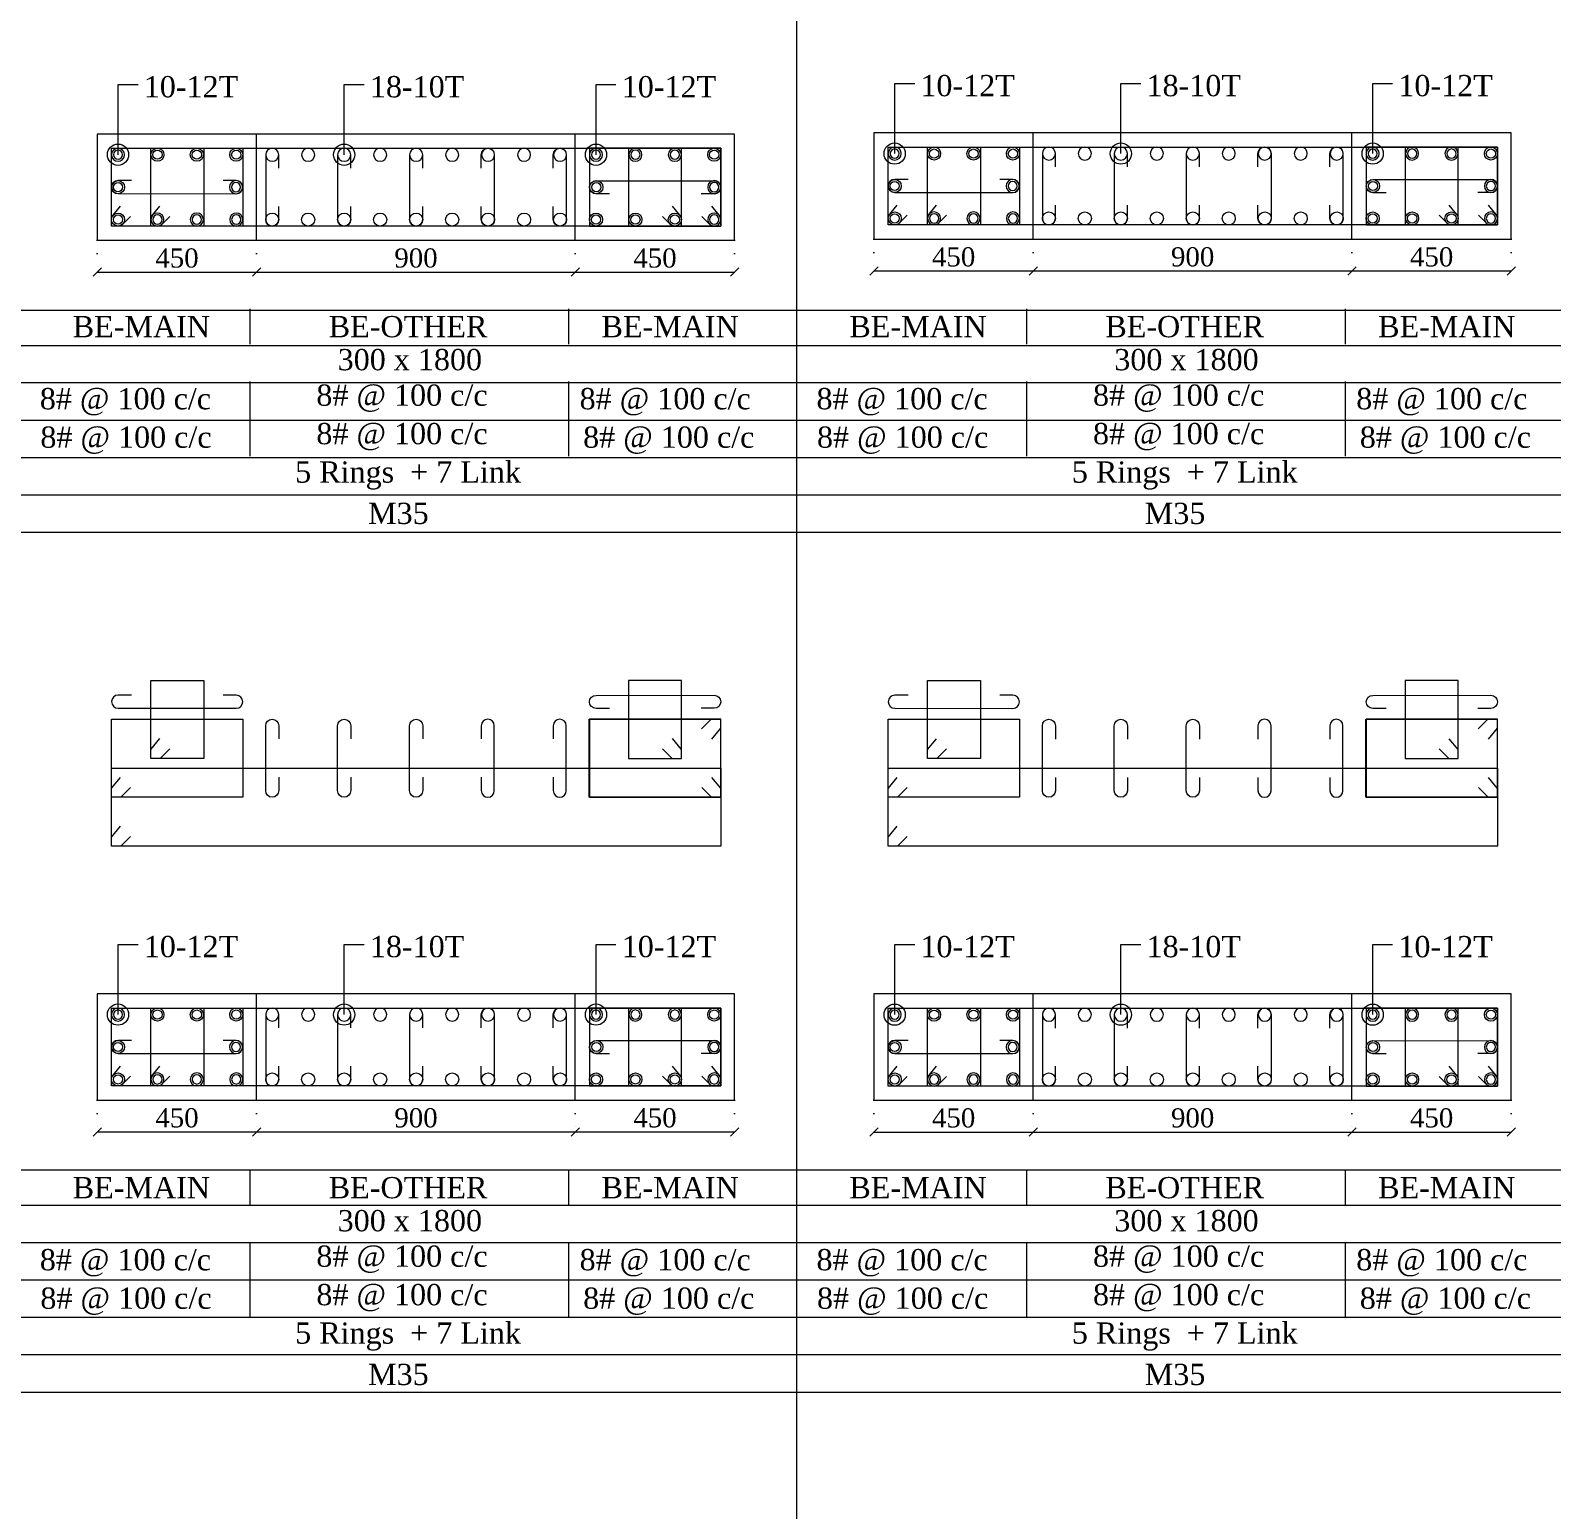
# Model space of a CAD drawing. Header units: millimetres. Extents: x 303 to 27724, y 300 to 68956.
# Drawn here: x 14593 to 18889, y 56484 to 60661 of the extents above; entities that cross this region are included whole.
import ezdxf

# ---------------------------------------------------------------- set-up
doc = ezdxf.new("R2010")
doc.units = ezdxf.units.MM
doc.linetypes.add('( Hidden )', pattern=[0.375, 0.25, -0.125])
doc.linetypes.add('DOT2', pattern=[0.125, 0, -0.125])
doc.layers.get('Defpoints').update_dxf_attribs({"lineweight": 0})
for name, color, linetype, lineweight in [('S-COL. STEEL DIA', 1, 'Continuous', 9), ('S-DIM FOOTING', 7, 'Continuous', 0), ('S-SECTION', 5, 'Continuous', 0), ('S-SECTION MARK', 7, 'Continuous', 0), ('S-SHEET', 7, 'Continuous', 0), ('S-STEEL', 1, 'Continuous', 9), ('S-STEEL-1', 1, 'Continuous', 0), ('S-STEEL-1 C.S.', 106, 'Continuous', 0), ('S-TEXT', 7, 'Continuous', 0)]:
    doc.layers.add(name, color=color, linetype=linetype, lineweight=lineweight)
doc.styles.add('AR', font='ARIALUNI.TTF', dxfattribs={"width": 0.8})
doc.styles.add('S-ROMANS', font='times.ttf')
doc.styles.add('TEXT', font='times.ttf')
doc.dimstyles.new('100', dxfattribs={"dimtxt": 180, "dimasz": 80, "dimexe": 0.18, "dimexo": 0.0625, "dimgap": 1, "dimtad": 1, "dimdec": 0, "dimzin": 0, "dimdsep": 46, "dimtxsty": 'AR', "dimblk": 'DOT', "dimcen": 0.09, "dimse1": 1, "dimse2": 1, "dimclrd": 50, "dimclrt": 256, "dimadec": 0, "dimazin": 0, "dimtfac": 1, "dimtdec": 0, "dimtix": 1, "dimtofl": 0, "dimtmove": 2, "dimatfit": 0, "dimfxl": 1, "dimtolj": 1, "dimtzin": 0, "dimlwd": -1, "dimarcsym": 0})
doc.dimstyles.new('SETU', dxfattribs={"dimtxt": 230, "dimasz": 0.2, "dimexe": 0.1, "dimexo": 0.1, "dimgap": 0.05, "dimtad": 1, "dimdec": 0, "dimzin": 0, "dimdsep": 46, "dimtxsty": 'TEXT', "dimblk": 'OBLIQUE', "dimcen": 0.09, "dimdle": 0.1, "dimclrd": 4, "dimclre": 256, "dimclrt": 256, "dimadec": 1, "dimazin": 0, "dimtfac": 1, "dimtdec": 0, "dimtix": 1, "dimtofl": 0, "dimtmove": 2, "dimatfit": 0, "dimfxl": 1, "dimtolj": 1, "dimtzin": 0, "dimlwd": -1, "dimlwe": -1, "dimarcsym": 1})

# ---------------------------------------------------------------- blocks, each defined once
blk = doc.blocks.new('*U6')
at = {"layer": 'S-COL. STEEL DIA', "lineweight": 5}
for radius in [18.5, 13, 13]:
    blk.add_circle((0, 0), radius, dxfattribs=at)
blk = doc.blocks.new('_Oblique')
at = {"color": 0, "linetype": 'ByBlock', "lineweight": -2}
blk.add_line((-0.5, -0.5), (0.5, 0.5), dxfattribs=at)
blk = doc.blocks.new('*D2157')
at = {"layer": 'Defpoints', "color": 0}
for p in [(14781.6, 57640.1), (15231.6, 57640.1), (15231.6, 57550.2)]:
    blk.add_point(p, dxfattribs=at)
at = {"layer": 'S-DIM FOOTING', "linetype": 'DOT2', "ltscale": 300}
for p, q in [((14781.6, 57639.9), (14781.6, 57550.1)), ((15231.6, 57639.9), (15231.6, 57550.1))]:
    blk.add_line(p, q, dxfattribs=at)
at = {"layer": 'S-DIM FOOTING', "ltscale": 300}
blk.add_line((14781.5, 57550.2), (15231.8, 57550.2), dxfattribs=at)
at = {"layer": 'S-DIM FOOTING', "linetype": 'ByBlock', "xscale": 24, "yscale": 24, "zscale": 24, "rotation": 180}
blk.add_blockref('_Oblique', (14781.6, 57550.2), dxfattribs=at)
at = {"layer": 'S-DIM FOOTING', "linetype": 'ByBlock', "xscale": 24, "yscale": 24, "zscale": 24}
blk.add_blockref('_Oblique', (15231.6, 57550.2), dxfattribs=at)
at = {"layer": 'S-DIM FOOTING', "insert": (15006.6, 57589.7), "char_height": 54, "attachment_point": 5, "style": 'TEXT'}
blk.add_mtext('\\A1;450', dxfattribs=at)
blk = doc.blocks.new('*D2158')
at = {"layer": 'Defpoints', "color": 0}
for p in [(15231.6, 57640.1), (16131.6, 57640.1), (16131.6, 57550.2)]:
    blk.add_point(p, dxfattribs=at)
at = {"layer": 'S-DIM FOOTING', "linetype": 'DOT2', "ltscale": 300}
for p, q in [((15231.6, 57639.9), (15231.6, 57550.1)), ((16131.6, 57639.9), (16131.6, 57550.1))]:
    blk.add_line(p, q, dxfattribs=at)
at = {"layer": 'S-DIM FOOTING', "ltscale": 300}
blk.add_line((15231.5, 57550.2), (16131.8, 57550.2), dxfattribs=at)
at = {"layer": 'S-DIM FOOTING', "linetype": 'ByBlock', "xscale": 24, "yscale": 24, "zscale": 24, "rotation": 180}
blk.add_blockref('_Oblique', (15231.6, 57550.2), dxfattribs=at)
at = {"layer": 'S-DIM FOOTING', "linetype": 'ByBlock', "xscale": 24, "yscale": 24, "zscale": 24}
blk.add_blockref('_Oblique', (16131.6, 57550.2), dxfattribs=at)
at = {"layer": 'S-DIM FOOTING', "insert": (15681.6, 57589.7), "char_height": 54, "attachment_point": 5, "style": 'TEXT'}
blk.add_mtext('\\A1;900', dxfattribs=at)
blk = doc.blocks.new('*D2159')
at = {"layer": 'Defpoints', "color": 0}
for p in [(16131.6, 57640.1), (16581.6, 57640.1), (16581.6, 57550.2)]:
    blk.add_point(p, dxfattribs=at)
at = {"layer": 'S-DIM FOOTING', "linetype": 'DOT2', "ltscale": 300}
for p, q in [((16131.6, 57639.9), (16131.6, 57550.1)), ((16581.6, 57639.9), (16581.6, 57550.1))]:
    blk.add_line(p, q, dxfattribs=at)
at = {"layer": 'S-DIM FOOTING', "ltscale": 300}
blk.add_line((16131.5, 57550.2), (16581.8, 57550.2), dxfattribs=at)
at = {"layer": 'S-DIM FOOTING', "linetype": 'ByBlock', "xscale": 24, "yscale": 24, "zscale": 24, "rotation": 180}
blk.add_blockref('_Oblique', (16131.6, 57550.2), dxfattribs=at)
at = {"layer": 'S-DIM FOOTING', "linetype": 'ByBlock', "xscale": 24, "yscale": 24, "zscale": 24}
blk.add_blockref('_Oblique', (16581.6, 57550.2), dxfattribs=at)
at = {"layer": 'S-DIM FOOTING', "insert": (16356.6, 57589.7), "char_height": 54, "attachment_point": 5, "style": 'TEXT'}
blk.add_mtext('\\A1;450', dxfattribs=at)
blk = doc.blocks.new('*U74')
at = {"layer": 'S-COL. STEEL DIA', "lineweight": 5}
blk.add_circle((0, 0), 18.5, dxfattribs=at)
blk = doc.blocks.new('_Dot')
at = {"linetype": 'ByBlock', "lineweight": -2}
blk.add_line((-0.5, 0), (-1, 0), dxfattribs=at)
at = {"linetype": 'ByBlock', "const_width": 0.5}
blk.add_lwpolyline([(-0.25, 0, 1), (0.25, 0, 1)], format="xyb", close=True, dxfattribs=at)
blk = doc.blocks.new('*D2160')
at = {"layer": 'Defpoints', "color": 0}
for p in [(14781.6, 60068.1), (15231.6, 60068.1), (15231.6, 59978.3)]:
    blk.add_point(p, dxfattribs=at)
at = {"layer": 'S-DIM FOOTING', "linetype": 'DOT2', "ltscale": 300}
for p, q in [((14781.6, 60068), (14781.6, 59978.1)), ((15231.6, 60068), (15231.6, 59978.1))]:
    blk.add_line(p, q, dxfattribs=at)
at = {"layer": 'S-DIM FOOTING', "ltscale": 300}
blk.add_line((14781.5, 59978.3), (15231.8, 59978.3), dxfattribs=at)
at = {"layer": 'S-DIM FOOTING', "linetype": 'ByBlock', "xscale": 24, "yscale": 24, "zscale": 24, "rotation": 180}
blk.add_blockref('_Oblique', (14781.6, 59978.3), dxfattribs=at)
at = {"layer": 'S-DIM FOOTING', "linetype": 'ByBlock', "xscale": 24, "yscale": 24, "zscale": 24}
blk.add_blockref('_Oblique', (15231.6, 59978.3), dxfattribs=at)
at = {"layer": 'S-DIM FOOTING', "insert": (15006.6, 60017.7), "char_height": 54, "attachment_point": 5, "style": 'TEXT'}
blk.add_mtext('\\A1;450', dxfattribs=at)
blk = doc.blocks.new('*D2161')
at = {"layer": 'Defpoints', "color": 0}
for p in [(15231.6, 60068.1), (16131.6, 60068.1), (16131.6, 59978.3)]:
    blk.add_point(p, dxfattribs=at)
at = {"layer": 'S-DIM FOOTING', "linetype": 'DOT2', "ltscale": 300}
for p, q in [((15231.6, 60068), (15231.6, 59978.1)), ((16131.6, 60068), (16131.6, 59978.1))]:
    blk.add_line(p, q, dxfattribs=at)
at = {"layer": 'S-DIM FOOTING', "ltscale": 300}
blk.add_line((15231.5, 59978.3), (16131.8, 59978.3), dxfattribs=at)
at = {"layer": 'S-DIM FOOTING', "linetype": 'ByBlock', "xscale": 24, "yscale": 24, "zscale": 24, "rotation": 180}
blk.add_blockref('_Oblique', (15231.6, 59978.3), dxfattribs=at)
at = {"layer": 'S-DIM FOOTING', "linetype": 'ByBlock', "xscale": 24, "yscale": 24, "zscale": 24}
blk.add_blockref('_Oblique', (16131.6, 59978.3), dxfattribs=at)
at = {"layer": 'S-DIM FOOTING', "insert": (15681.6, 60017.8), "char_height": 54, "attachment_point": 5, "style": 'TEXT'}
blk.add_mtext('\\A1;900', dxfattribs=at)
blk = doc.blocks.new('*D2162')
at = {"layer": 'Defpoints', "color": 0}
for p in [(16131.6, 60068.1), (16581.6, 60068.1), (16581.6, 59978.3)]:
    blk.add_point(p, dxfattribs=at)
at = {"layer": 'S-DIM FOOTING', "linetype": 'DOT2', "ltscale": 300}
for p, q in [((16131.6, 60068), (16131.6, 59978.1)), ((16581.6, 60068), (16581.6, 59978.1))]:
    blk.add_line(p, q, dxfattribs=at)
at = {"layer": 'S-DIM FOOTING', "ltscale": 300}
blk.add_line((16131.5, 59978.3), (16581.8, 59978.3), dxfattribs=at)
at = {"layer": 'S-DIM FOOTING', "linetype": 'ByBlock', "xscale": 24, "yscale": 24, "zscale": 24, "rotation": 180}
blk.add_blockref('_Oblique', (16131.6, 59978.3), dxfattribs=at)
at = {"layer": 'S-DIM FOOTING', "linetype": 'ByBlock', "xscale": 24, "yscale": 24, "zscale": 24}
blk.add_blockref('_Oblique', (16581.6, 59978.3), dxfattribs=at)
at = {"layer": 'S-DIM FOOTING', "insert": (16356.6, 60017.7), "char_height": 54, "attachment_point": 5, "style": 'TEXT'}
blk.add_mtext('\\A1;450', dxfattribs=at)
blk = doc.blocks.new('*D2208')
at = {"layer": 'Defpoints', "color": 0}
for p in [(16975.2, 57639.9), (17425.2, 57639.9), (17425.2, 57550)]:
    blk.add_point(p, dxfattribs=at)
at = {"layer": 'S-DIM FOOTING', "linetype": 'DOT2', "ltscale": 300}
for p, q in [((16975.2, 57639.8), (16975.2, 57549.9)), ((17425.2, 57639.8), (17425.2, 57549.9))]:
    blk.add_line(p, q, dxfattribs=at)
at = {"layer": 'S-DIM FOOTING', "ltscale": 300}
blk.add_line((16975.1, 57550), (17425.3, 57550), dxfattribs=at)
at = {"layer": 'S-DIM FOOTING', "linetype": 'ByBlock', "xscale": 24, "yscale": 24, "zscale": 24, "rotation": 180}
blk.add_blockref('_Oblique', (16975.2, 57550), dxfattribs=at)
at = {"layer": 'S-DIM FOOTING', "linetype": 'ByBlock', "xscale": 24, "yscale": 24, "zscale": 24}
blk.add_blockref('_Oblique', (17425.2, 57550), dxfattribs=at)
at = {"layer": 'S-DIM FOOTING', "insert": (17200.2, 57589.5), "char_height": 54, "attachment_point": 5, "style": 'TEXT'}
blk.add_mtext('\\A1;450', dxfattribs=at)
blk = doc.blocks.new('*D2209')
at = {"layer": 'Defpoints', "color": 0}
for p in [(17425.2, 57639.9), (18325.2, 57639.9), (18325.2, 57550)]:
    blk.add_point(p, dxfattribs=at)
at = {"layer": 'S-DIM FOOTING', "linetype": 'DOT2', "ltscale": 300}
for p, q in [((17425.2, 57639.8), (17425.2, 57549.9)), ((18325.2, 57639.8), (18325.2, 57549.9))]:
    blk.add_line(p, q, dxfattribs=at)
at = {"layer": 'S-DIM FOOTING', "ltscale": 300}
blk.add_line((17425.1, 57550), (18325.3, 57550), dxfattribs=at)
at = {"layer": 'S-DIM FOOTING', "linetype": 'ByBlock', "xscale": 24, "yscale": 24, "zscale": 24, "rotation": 180}
blk.add_blockref('_Oblique', (17425.2, 57550), dxfattribs=at)
at = {"layer": 'S-DIM FOOTING', "linetype": 'ByBlock', "xscale": 24, "yscale": 24, "zscale": 24}
blk.add_blockref('_Oblique', (18325.2, 57550), dxfattribs=at)
at = {"layer": 'S-DIM FOOTING', "insert": (17875.2, 57589.6), "char_height": 54, "attachment_point": 5, "style": 'TEXT'}
blk.add_mtext('\\A1;900', dxfattribs=at)
blk = doc.blocks.new('*D2210')
at = {"layer": 'Defpoints', "color": 0}
for p in [(18325.2, 57639.9), (18775.2, 57639.9), (18775.2, 57550)]:
    blk.add_point(p, dxfattribs=at)
at = {"layer": 'S-DIM FOOTING', "linetype": 'DOT2', "ltscale": 300}
for p, q in [((18325.2, 57639.8), (18325.2, 57549.9)), ((18775.2, 57639.8), (18775.2, 57549.9))]:
    blk.add_line(p, q, dxfattribs=at)
at = {"layer": 'S-DIM FOOTING', "ltscale": 300}
blk.add_line((18325.1, 57550), (18775.3, 57550), dxfattribs=at)
at = {"layer": 'S-DIM FOOTING', "linetype": 'ByBlock', "xscale": 24, "yscale": 24, "zscale": 24, "rotation": 180}
blk.add_blockref('_Oblique', (18325.2, 57550), dxfattribs=at)
at = {"layer": 'S-DIM FOOTING', "linetype": 'ByBlock', "xscale": 24, "yscale": 24, "zscale": 24}
blk.add_blockref('_Oblique', (18775.2, 57550), dxfattribs=at)
at = {"layer": 'S-DIM FOOTING', "insert": (18550.2, 57589.5), "char_height": 54, "attachment_point": 5, "style": 'TEXT'}
blk.add_mtext('\\A1;450', dxfattribs=at)
blk = doc.blocks.new('*D2211')
at = {"layer": 'Defpoints', "color": 0}
for p in [(16975.2, 60071.3), (17425.2, 60071.3), (17425.2, 59981.4)]:
    blk.add_point(p, dxfattribs=at)
at = {"layer": 'S-DIM FOOTING', "linetype": 'DOT2', "ltscale": 300}
for p, q in [((16975.2, 60071.2), (16975.2, 59981.3)), ((17425.2, 60071.2), (17425.2, 59981.3))]:
    blk.add_line(p, q, dxfattribs=at)
at = {"layer": 'S-DIM FOOTING', "ltscale": 300}
blk.add_line((16975.1, 59981.4), (17425.3, 59981.4), dxfattribs=at)
at = {"layer": 'S-DIM FOOTING', "linetype": 'ByBlock', "xscale": 24, "yscale": 24, "zscale": 24, "rotation": 180}
blk.add_blockref('_Oblique', (16975.2, 59981.4), dxfattribs=at)
at = {"layer": 'S-DIM FOOTING', "linetype": 'ByBlock', "xscale": 24, "yscale": 24, "zscale": 24}
blk.add_blockref('_Oblique', (17425.2, 59981.4), dxfattribs=at)
at = {"layer": 'S-DIM FOOTING', "insert": (17200.2, 60020.9), "char_height": 54, "attachment_point": 5, "style": 'TEXT'}
blk.add_mtext('\\A1;450', dxfattribs=at)
blk = doc.blocks.new('*D2212')
at = {"layer": 'Defpoints', "color": 0}
for p in [(17425.2, 60071.3), (18325.2, 60071.3), (18325.2, 59981.4)]:
    blk.add_point(p, dxfattribs=at)
at = {"layer": 'S-DIM FOOTING', "linetype": 'DOT2', "ltscale": 300}
for p, q in [((17425.2, 60071.2), (17425.2, 59981.3)), ((18325.2, 60071.2), (18325.2, 59981.3))]:
    blk.add_line(p, q, dxfattribs=at)
at = {"layer": 'S-DIM FOOTING', "ltscale": 300}
blk.add_line((17425.1, 59981.4), (18325.3, 59981.4), dxfattribs=at)
at = {"layer": 'S-DIM FOOTING', "linetype": 'ByBlock', "xscale": 24, "yscale": 24, "zscale": 24, "rotation": 180}
blk.add_blockref('_Oblique', (17425.2, 59981.4), dxfattribs=at)
at = {"layer": 'S-DIM FOOTING', "linetype": 'ByBlock', "xscale": 24, "yscale": 24, "zscale": 24}
blk.add_blockref('_Oblique', (18325.2, 59981.4), dxfattribs=at)
at = {"layer": 'S-DIM FOOTING', "insert": (17875.2, 60021), "char_height": 54, "attachment_point": 5, "style": 'TEXT'}
blk.add_mtext('\\A1;900', dxfattribs=at)
blk = doc.blocks.new('*D2213')
at = {"layer": 'Defpoints', "color": 0}
for p in [(18325.2, 60071.3), (18775.2, 60071.3), (18775.2, 59981.4)]:
    blk.add_point(p, dxfattribs=at)
at = {"layer": 'S-DIM FOOTING', "linetype": 'DOT2', "ltscale": 300}
for p, q in [((18325.2, 60071.2), (18325.2, 59981.3)), ((18775.2, 60071.2), (18775.2, 59981.3))]:
    blk.add_line(p, q, dxfattribs=at)
at = {"layer": 'S-DIM FOOTING', "ltscale": 300}
blk.add_line((18325.1, 59981.4), (18775.3, 59981.4), dxfattribs=at)
at = {"layer": 'S-DIM FOOTING', "linetype": 'ByBlock', "xscale": 24, "yscale": 24, "zscale": 24, "rotation": 180}
blk.add_blockref('_Oblique', (18325.2, 59981.4), dxfattribs=at)
at = {"layer": 'S-DIM FOOTING', "linetype": 'ByBlock', "xscale": 24, "yscale": 24, "zscale": 24}
blk.add_blockref('_Oblique', (18775.2, 59981.4), dxfattribs=at)
at = {"layer": 'S-DIM FOOTING', "insert": (18550.2, 60020.9), "char_height": 54, "attachment_point": 5, "style": 'TEXT'}
blk.add_mtext('\\A1;450', dxfattribs=at)

msp = doc.modelspace()

# ---------------------------------------------------------------- linework, layer by layer
at = {"layer": 'S-SECTION'}
for points, elevation in [([(16581.6, 60068.1), (16581.6, 60368.1), (14781.6, 60368.1), (14781.6, 60068.1)], 7.7), ([(18775.2, 60071.3), (18775.2, 60371.3), (16975.2, 60371.3), (16975.2, 60071.3)], -4.7), ([(16581.6, 57640.1), (16581.6, 57940.1), (14781.6, 57940.1), (14781.6, 57640.1)], 7.8), ([(18775.2, 57639.9), (18775.2, 57939.9), (16975.2, 57939.9), (16975.2, 57639.9)], -4.5)]:
    msp.add_lwpolyline(points, close=True, dxfattribs=dict(at, elevation=elevation))
at = {"layer": 'S-SHEET'}
for p, q in [((16756.3, 68956, 1.3), (16756.3, 299.8, 1.9)), ((303, 59870.9, 7), (27724.1, 59870.9, 7)), ((15212.1, 59874.1, -6.7), (15212.1, 59774.5, -6.7)), ((16112.1, 59874.1, -6.7), (16112.1, 59774.5, -6.7)), ((17405.7, 59874.1, -5.4), (17405.7, 59774.5, -5.4)), ((18305.7, 59874.1, -5.4), (18305.7, 59774.5, -5.4)), ((303, 59771.4, -1), (27724.1, 59771.4, -1)), ((303, 59666.1, -1), (27724.1, 59666.1, -1)), ((303, 59666.1, -1), (27724.1, 59666.1, -1)), ((15212.1, 59669.3, -6.7), (15212.1, 59458, -6.7)), ((16112.1, 59669.3, -6.7), (16112.1, 59458, -6.7)), ((17405.7, 59669.3, -5.4), (17405.7, 59458, -5.4)), ((18305.7, 59669.3, -5.4), (18305.7, 59458, -5.4)), ((303, 59560.3, -1), (27724.1, 59560.3, -1)), ((303, 59454.8, -1), (27724.1, 59454.8, -1)), ((303, 59349.3, -1), (27724.1, 59349.3, -1)), ((303, 57442.8, 7.1), (27724.1, 57442.8, 7.1)), ((15212.1, 57442.7, -6.4), (15212.1, 57343.1, -6.4)), ((16112.1, 57442.7, -6.4), (16112.1, 57343.1, -6.4)), ((17405.7, 57442.7, -5.2), (17405.7, 57343.1, -5.2)), ((18305.7, 57442.7, -5.2), (18305.7, 57343.1, -5.2)), ((303, 57343.3, -1), (27724.1, 57343.3, -1)), ((303, 57238.1, -1), (27724.1, 57238.1, -1)), ((303, 57238.1, -1), (27724.1, 57238.1, -1)), ((15212.1, 57237.9, -6.4), (15212.1, 57026.6, -6.4)), ((16112.1, 57237.9, -6.4), (16112.1, 57026.6, -6.4)), ((17405.7, 57237.9, -5.2), (17405.7, 57026.6, -5.2)), ((18305.7, 57237.9, -5.2), (18305.7, 57026.6, -5.2)), ((303, 57132.3, -1), (27724.1, 57132.3, -1)), ((303, 57026.8, -1), (27724.1, 57026.8, -1)), ((303, 56921.3, -1), (27724.1, 56921.3, -1))]:
    msp.add_line(p, q, dxfattribs=at)
at = {"layer": 'S-SHEET', "color": 0}
for p, q in [((303, 59243.8, -1), (27724.1, 59243.8, -1)), ((303, 56815.7, -1), (27724.1, 56815.7, -1))]:
    msp.add_line(p, q, dxfattribs=at)
at = {"layer": 'S-STEEL', "color": 1}
for points, elevation in [([(14875.2, 60135.4), (14847.7, 60108.1), (14821.6, 60108.1), (14821.6, 60328.1), (16542.4, 60328.1), (16542.4, 60108.1), (14821.6, 60108.1), (14821.6, 60133.1), (14846.8, 60164)], 7.7), ([(17068.8, 60138.6), (17041.2, 60111.3), (17015.2, 60111.3), (17015.2, 60331.3), (18736, 60331.3), (18736, 60111.3), (17015.2, 60111.3), (17015.2, 60136.3), (17040.4, 60167.2)], -4.7), ([(16488.1, 58688.2), (16515.6, 58715.6), (16541.7, 58715.6), (16541.7, 58495.6), (16170.9, 58495.6), (16170.9, 58715.6), (16541.7, 58715.6), (16541.7, 58690.5), (16516.5, 58659.7)], 7.8), ([(18681.7, 58688.1), (18709.2, 58715.4), (18735.2, 58715.4), (18735.2, 58495.4), (18364.4, 58495.4), (18364.4, 58715.4), (18735.2, 58715.4), (18735.2, 58690.4), (18710, 58659.5)], -4.5), ([(14875.2, 58384.8), (14847.7, 58357.5), (14821.6, 58357.5), (14821.6, 58577.5), (16542.4, 58577.5), (16542.4, 58357.5), (14821.6, 58357.5), (14821.6, 58382.5), (14846.8, 58413.4)], 7.8), ([(17068.8, 58384.6), (17041.2, 58357.3), (17015.2, 58357.3), (17015.2, 58577.3), (18736, 58577.3), (18736, 58357.3), (17015.2, 58357.3), (17015.2, 58382.3), (17040.4, 58413.2)], -4.5), ([(14875.2, 57707.4), (14847.7, 57680.1), (14821.6, 57680.1), (14821.6, 57900.1), (16542.4, 57900.1), (16542.4, 57680.1), (14821.6, 57680.1), (14821.6, 57705.1), (14846.8, 57736)], 7.8), ([(17068.8, 57707.2), (17041.2, 57679.9), (17015.2, 57679.9), (17015.2, 57899.9), (18736, 57899.9), (18736, 57679.9), (17015.2, 57679.9), (17015.2, 57704.9), (17040.4, 57735.8)], -4.5)]:
    msp.add_lwpolyline(points, dxfattribs=dict(at, elevation=elevation))
at = {"layer": 'S-STEEL', "color": 3}
for points, elevation in [([(15294, 60272), (15294, 60309.7, 1), (15257.1, 60309.7), (15257.1, 60126.6, 1), (15294, 60126.6), (15294, 60163.8)], 7.7), ([(15497.3, 60272), (15497.3, 60309.7, 1), (15460.4, 60309.7), (15460.4, 60126.6, 1), (15497.3, 60126.6), (15497.3, 60163.8)], 7.7), ([(15700.5, 60272), (15700.5, 60309.7, 1), (15663.6, 60309.7), (15663.6, 60126.6, 1), (15700.5, 60126.6), (15700.5, 60163.8)], 7.7), ([(15866, 60272), (15866, 60309.7, -1), (15902.9, 60309.7), (15902.9, 60126.6, -1), (15866, 60126.6), (15866, 60163.8)], 7.7), ([(16069.2, 60272), (16069.2, 60309.7, -1), (16106.1, 60309.7), (16106.1, 60126.6, -1), (16069.2, 60126.6), (16069.2, 60163.8)], 7.7), ([(17487.6, 60275.1), (17487.6, 60312.9, 1), (17450.7, 60312.9), (17450.7, 60129.8, 1), (17487.6, 60129.8), (17487.6, 60167)], -4.7), ([(17690.8, 60275.1), (17690.8, 60312.9, 1), (17653.9, 60312.9), (17653.9, 60129.8, 1), (17690.8, 60129.8), (17690.8, 60167)], -4.7), ([(17894.1, 60275.1), (17894.1, 60312.9, 1), (17857.2, 60312.9), (17857.2, 60129.8, 1), (17894.1, 60129.8), (17894.1, 60167)], -4.7), ([(18059.6, 60275.1), (18059.6, 60312.9, -1), (18096.5, 60312.9), (18096.5, 60129.8, -1), (18059.6, 60129.8), (18059.6, 60167)], -4.7), ([(18262.8, 60275.1), (18262.8, 60312.9, -1), (18299.7, 60312.9), (18299.7, 60129.8, -1), (18262.8, 60129.8), (18262.8, 60167)], -4.7), ([(14877.8, 60236.8), (14840.1, 60236.8, 1), (14840.1, 60199.9), (15174, 60199.6, 1), (15174, 60236.5), (15136.8, 60236.5)], 7.4), ([(16227.8, 60199.2), (16190.1, 60199.2, -1), (16190.1, 60236.1), (16524, 60236.4, -1), (16524, 60199.5), (16486.8, 60199.5)], 7.4), ([(17071.4, 60240), (17033.7, 60240, 1), (17033.7, 60203.1), (17367.6, 60202.8, 1), (17367.6, 60239.7), (17330.3, 60239.7)], -5.1), ([(18421.4, 60202.4), (18383.7, 60202.4, -1), (18383.7, 60239.3), (18717.6, 60239.6, -1), (18717.6, 60202.7), (18680.3, 60202.7)], -5.1), ([(14877.8, 58783.7), (14840.1, 58783.7, 1), (14840.1, 58746.8), (15174, 58746.5, 1), (15174, 58783.4), (15136.8, 58783.4)], 7.4), ([(16227.8, 58746.2), (16190.1, 58746.2, -1), (16190.1, 58783.1), (16524, 58783.4, -1), (16524, 58746.5), (16486.8, 58746.5)], 7.4), ([(17071.4, 58783.5), (17033.7, 58783.5, 1), (17033.7, 58746.6), (17367.6, 58746.3, 1), (17367.6, 58783.2), (17330.3, 58783.2)], -4.8), ([(18421.4, 58746), (18383.7, 58746, -1), (18383.7, 58782.9), (18717.6, 58783.2, -1), (18717.6, 58746.3), (18680.3, 58746.3)], -4.8), ([(15294, 58551.6), (15294, 58513.9, -1), (15257.1, 58513.9), (15257.1, 58697, -1), (15294, 58697), (15294, 58659.8)], 7.8), ([(15497.3, 58551.6), (15497.3, 58513.9, -1), (15460.4, 58513.9), (15460.4, 58697, -1), (15497.3, 58697), (15497.3, 58659.8)], 7.8), ([(15700.5, 58551.6), (15700.5, 58513.9, -1), (15663.6, 58513.9), (15663.6, 58697, -1), (15700.5, 58697), (15700.5, 58659.8)], 7.8), ([(15866, 58551.6), (15866, 58513.9, 1), (15902.9, 58513.9), (15902.9, 58697, 1), (15866, 58697), (15866, 58659.8)], 7.8), ([(16069.2, 58551.6), (16069.2, 58513.9, 1), (16106.1, 58513.9), (16106.1, 58697, 1), (16069.2, 58697), (16069.2, 58659.8)], 7.8), ([(17487.6, 58551.5), (17487.6, 58513.8, -1), (17450.7, 58513.8), (17450.7, 58696.9, -1), (17487.6, 58696.9), (17487.6, 58659.6)], -4.5), ([(17690.8, 58551.5), (17690.8, 58513.8, -1), (17653.9, 58513.8), (17653.9, 58696.9, -1), (17690.8, 58696.9), (17690.8, 58659.6)], -4.5), ([(17894.1, 58551.5), (17894.1, 58513.8, -1), (17857.2, 58513.8), (17857.2, 58696.9, -1), (17894.1, 58696.9), (17894.1, 58659.6)], -4.5), ([(18059.6, 58551.5), (18059.6, 58513.8, 1), (18096.5, 58513.8), (18096.5, 58696.9, 1), (18059.6, 58696.9), (18059.6, 58659.6)], -4.5), ([(18262.8, 58551.5), (18262.8, 58513.8, 1), (18299.7, 58513.8), (18299.7, 58696.9, 1), (18262.8, 58696.9), (18262.8, 58659.6)], -4.5), ([(15294, 57843.9), (15294, 57881.6, 1), (15257.1, 57881.6), (15257.1, 57698.5, 1), (15294, 57698.5), (15294, 57735.8)], 7.8), ([(15497.3, 57843.9), (15497.3, 57881.6, 1), (15460.4, 57881.6), (15460.4, 57698.5, 1), (15497.3, 57698.5), (15497.3, 57735.8)], 7.8), ([(15700.5, 57843.9), (15700.5, 57881.6, 1), (15663.6, 57881.6), (15663.6, 57698.5, 1), (15700.5, 57698.5), (15700.5, 57735.8)], 7.8), ([(15866, 57843.9), (15866, 57881.6, -1), (15902.9, 57881.6), (15902.9, 57698.5, -1), (15866, 57698.5), (15866, 57735.8)], 7.8), ([(16069.2, 57843.9), (16069.2, 57881.6, -1), (16106.1, 57881.6), (16106.1, 57698.5, -1), (16069.2, 57698.5), (16069.2, 57735.8)], 7.8), ([(17487.6, 57843.7), (17487.6, 57881.4, 1), (17450.7, 57881.4), (17450.7, 57698.3, 1), (17487.6, 57698.3), (17487.6, 57735.6)], -4.5), ([(17690.8, 57843.7), (17690.8, 57881.4, 1), (17653.9, 57881.4), (17653.9, 57698.3, 1), (17690.8, 57698.3), (17690.8, 57735.6)], -4.5), ([(17894.1, 57843.7), (17894.1, 57881.4, 1), (17857.2, 57881.4), (17857.2, 57698.3, 1), (17894.1, 57698.3), (17894.1, 57735.6)], -4.5), ([(18059.6, 57843.7), (18059.6, 57881.4, -1), (18096.5, 57881.4), (18096.5, 57698.3, -1), (18059.6, 57698.3), (18059.6, 57735.6)], -4.5), ([(18262.8, 57843.7), (18262.8, 57881.4, -1), (18299.7, 57881.4), (18299.7, 57698.3, -1), (18262.8, 57698.3), (18262.8, 57735.6)], -4.5), ([(14877.8, 57808.7), (14840.1, 57808.7, 1), (14840.1, 57771.8), (15174, 57771.5, 1), (15174, 57808.4), (15136.8, 57808.4)], 7.4), ([(16227.8, 57771.2), (16190.1, 57771.2, -1), (16190.1, 57808.1), (16524, 57808.4, -1), (16524, 57771.5), (16486.8, 57771.5)], 7.4), ([(17071.4, 57808.5), (17033.7, 57808.5, 1), (17033.7, 57771.6), (17367.6, 57771.3, 1), (17367.6, 57808.2), (17330.3, 57808.2)], -4.8), ([(18421.4, 57771), (18383.7, 57771, -1), (18383.7, 57807.9), (18717.6, 57808.2, -1), (18717.6, 57771.3), (18680.3, 57771.3)], -4.8)]:
    msp.add_lwpolyline(points, format="xyb", dxfattribs=dict(at, elevation=elevation))
at = {"layer": 'S-STEEL-1', "color": 6}
for points, elevation in [([(14875.2, 60135.4), (14847.7, 60108.1), (14821.6, 60108.1), (14821.6, 60328.1), (15192.4, 60328.1), (15192.4, 60108.1), (14821.6, 60108.1), (14821.6, 60133.1), (14846.8, 60164)], 7.7), ([(16488.9, 60135.4), (16516.4, 60108.1), (16542.4, 60108.1), (16542.4, 60328.1), (16171.6, 60328.1), (16171.6, 60108.1), (16542.4, 60108.1), (16542.4, 60133.1), (16517.3, 60164)], 7.7), ([(17068.8, 60138.6), (17041.2, 60111.3), (17015.2, 60111.3), (17015.2, 60331.3), (17386, 60331.3), (17386, 60111.3), (17015.2, 60111.3), (17015.2, 60136.3), (17040.4, 60167.2)], -4.7), ([(18682.5, 60138.6), (18710, 60111.3), (18736, 60111.3), (18736, 60331.3), (18365.2, 60331.3), (18365.2, 60111.3), (18736, 60111.3), (18736, 60136.3), (18710.8, 60167.2)], -4.7), ([(14875.2, 58522.9), (14847.7, 58495.6), (14821.6, 58495.6), (14821.6, 58715.6), (15192.4, 58715.6), (15192.4, 58495.6), (14821.6, 58495.6), (14821.6, 58520.6), (14846.8, 58551.4)], 7.8), ([(16488.9, 58522.9), (16516.4, 58495.6), (16542.4, 58495.6), (16542.4, 58715.6), (16171.6, 58715.6), (16171.6, 58495.6), (16542.4, 58495.6), (16542.4, 58520.6), (16517.3, 58551.4)], 7.8), ([(17068.8, 58522.7), (17041.2, 58495.4), (17015.2, 58495.4), (17015.2, 58715.4), (17386, 58715.4), (17386, 58495.4), (17015.2, 58495.4), (17015.2, 58520.4), (17040.4, 58551.3)], -4.5), ([(18682.5, 58522.7), (18710, 58495.4), (18736, 58495.4), (18736, 58715.4), (18365.2, 58715.4), (18365.2, 58495.4), (18736, 58495.4), (18736, 58520.4), (18710.8, 58551.3)], -4.5), ([(14875.2, 57707.4), (14847.7, 57680.1), (14821.6, 57680.1), (14821.6, 57900.1), (15192.4, 57900.1), (15192.4, 57680.1), (14821.6, 57680.1), (14821.6, 57705.1), (14846.8, 57736)], 7.8), ([(16488.9, 57707.4), (16516.4, 57680.1), (16542.4, 57680.1), (16542.4, 57900.1), (16171.6, 57900.1), (16171.6, 57680.1), (16542.4, 57680.1), (16542.4, 57705.1), (16517.3, 57736)], 7.8), ([(17068.8, 57707.2), (17041.2, 57679.9), (17015.2, 57679.9), (17015.2, 57899.9), (17386, 57899.9), (17386, 57679.9), (17015.2, 57679.9), (17015.2, 57704.9), (17040.4, 57735.8)], -4.5), ([(18682.5, 57707.2), (18710, 57679.9), (18736, 57679.9), (18736, 57899.9), (18365.2, 57899.9), (18365.2, 57679.9), (18736, 57679.9), (18736, 57704.9), (18710.8, 57735.8)], -4.5)]:
    msp.add_lwpolyline(points, dxfattribs=dict(at, elevation=elevation))
at = {"layer": 'S-STEEL-1', "color": 41}
for points, elevation in [([(14986.5, 60135.4), (14959, 60108.1), (14932.9, 60108.1), (14932.9, 60328.1), (15082.3, 60328.1), (15082.3, 60108.1), (14932.9, 60108.1), (14932.9, 60133.1), (14958.1, 60164)], 7.7), ([(16377.6, 60135.4), (16405.1, 60108.1), (16431.2, 60108.1), (16431.1, 60328.1), (16281.7, 60328.1), (16281.7, 60108.1), (16431.2, 60108.1), (16431.2, 60133.1), (16406, 60164)], 7.7), ([(17180, 60138.6), (17152.5, 60111.3), (17126.5, 60111.3), (17126.5, 60331.3), (17275.9, 60331.3), (17275.9, 60111.3), (17126.5, 60111.3), (17126.5, 60136.3), (17151.7, 60167.2)], -4.7), ([(18571.2, 60138.6), (18598.7, 60111.3), (18624.7, 60111.3), (18624.7, 60331.3), (18475.3, 60331.3), (18475.3, 60111.3), (18624.7, 60111.3), (18624.7, 60136.3), (18599.5, 60167.2)], -4.7), ([(14986.5, 58632.3), (14959, 58604.9), (14932.9, 58604.9), (14932.9, 58824.9), (15082.3, 58824.9), (15082.3, 58604.9), (14932.9, 58604.9), (14932.9, 58630), (14958.1, 58660.8)], 7.8), ([(16377.6, 58632.3), (16405.1, 58604.9), (16431.2, 58604.9), (16431.1, 58824.9), (16281.7, 58824.9), (16281.7, 58604.9), (16431.2, 58604.9), (16431.2, 58630), (16406, 58660.8)], 7.8), ([(17180, 58632.1), (17152.5, 58604.8), (17126.5, 58604.8), (17126.5, 58824.8), (17275.9, 58824.8), (17275.9, 58604.8), (17126.5, 58604.8), (17126.5, 58629.8), (17151.7, 58660.7)], -4.5), ([(18571.2, 58632.1), (18598.7, 58604.8), (18624.7, 58604.8), (18624.7, 58824.8), (18475.3, 58824.8), (18475.3, 58604.8), (18624.7, 58604.8), (18624.7, 58629.8), (18599.5, 58660.7)], -4.5), ([(14986.5, 57707.4), (14959, 57680.1), (14932.9, 57680.1), (14932.9, 57900.1), (15082.3, 57900.1), (15082.3, 57680.1), (14932.9, 57680.1), (14932.9, 57705.1), (14958.1, 57736)], 7.8), ([(16377.6, 57707.4), (16405.1, 57680.1), (16431.2, 57680.1), (16431.1, 57900.1), (16281.7, 57900.1), (16281.7, 57680.1), (16431.2, 57680.1), (16431.2, 57705.1), (16406, 57736)], 7.8), ([(17180, 57707.2), (17152.5, 57679.9), (17126.5, 57679.9), (17126.5, 57899.9), (17275.9, 57899.9), (17275.9, 57679.9), (17126.5, 57679.9), (17126.5, 57704.9), (17151.7, 57735.8)], -4.5), ([(18571.2, 57707.2), (18598.7, 57679.9), (18624.7, 57679.9), (18624.7, 57899.9), (18475.3, 57899.9), (18475.3, 57679.9), (18624.7, 57679.9), (18624.7, 57704.9), (18599.5, 57735.8)], -4.5)]:
    msp.add_lwpolyline(points, dxfattribs=dict(at, elevation=elevation))
at = {"layer": 'S-STEEL-1 C.S.', "color": 8, "linetype": '( Hidden )'}
for p, q in [((15231.6, 60068.1, 7.7), (15231.6, 60368.1, 7.7)), ((16131.6, 60068.1, 7.7), (16131.6, 60368.1, 7.7)), ((17425.2, 60071.3, -4.7), (17425.2, 60371.3, -4.7)), ((18325.2, 60071.3, -4.7), (18325.2, 60371.3, -4.7)), ((15231.6, 57640.1, 7.8), (15231.6, 57940.1, 7.8)), ((16131.6, 57640.1, 7.8), (16131.6, 57940.1, 7.8)), ((17425.2, 57639.9, -4.5), (17425.2, 57939.9, -4.5)), ((18325.2, 57639.9, -4.5), (18325.2, 57939.9, -4.5))]:
    msp.add_line(p, q, dxfattribs=at)

# ---------------------------------------------------------------- block references
at = {"layer": 'S-COL. STEEL DIA', "xscale": -1, "rotation": 180}
for name, p in [('*U6', (14840.1, 60309.7, 7.7)), ('*U74', (15275.6, 60309.7, 7.7)), ('*U74', (15377.2, 60309.7, 7.7)), ('*U74', (15478.8, 60309.7, 7.7)), ('*U74', (15580.4, 60309.7, 7.7)), ('*U74', (15682, 60309.7, 7.7)), ('*U74', (15783.7, 60309.7, 7.7)), ('*U74', (15885.3, 60309.7, 7.7)), ('*U74', (15986.9, 60309.7, 7.7)), ('*U74', (16088.5, 60309.7, 7.7)), ('*U6', (16190.1, 60309.7, 7.7)), ('*U6', (16301.4, 60309.7, 7.7)), ('*U6', (16412.7, 60309.7, 7.7)), ('*U6', (17033.7, 60312.9, -4.7)), ('*U74', (17469.2, 60312.9, -4.7)), ('*U74', (17570.8, 60312.9, -4.7)), ('*U74', (17672.4, 60312.9, -4.7)), ('*U74', (17774, 60312.9, -4.7)), ('*U74', (17875.6, 60312.9, -4.7)), ('*U74', (17977.2, 60312.9, -4.7)), ('*U74', (18078.8, 60312.9, -4.7)), ('*U74', (18180.4, 60312.9, -4.7)), ('*U74', (18282.1, 60312.9, -4.7)), ('*U6', (18383.7, 60312.9, -4.7)), ('*U6', (18495, 60312.9, -4.7)), ('*U6', (18606.3, 60312.9, -4.7)), ('*U6', (14840.1, 57881.6, 7.8)), ('*U74', (15275.6, 57881.6, 7.8)), ('*U74', (15377.2, 57881.6, 7.8)), ('*U74', (15478.8, 57881.6, 7.8)), ('*U74', (15580.4, 57881.6, 7.8)), ('*U74', (15682, 57881.6, 7.8)), ('*U74', (15783.7, 57881.6, 7.8)), ('*U74', (15885.3, 57881.6, 7.8)), ('*U74', (15986.9, 57881.6, 7.8)), ('*U74', (16088.5, 57881.6, 7.8)), ('*U6', (16190.1, 57881.6, 7.8)), ('*U6', (16301.4, 57881.6, 7.8)), ('*U6', (16412.7, 57881.6, 7.8)), ('*U6', (17033.7, 57881.4, -4.5)), ('*U74', (17469.2, 57881.4, -4.5)), ('*U74', (17570.8, 57881.4, -4.5)), ('*U74', (17672.4, 57881.4, -4.5)), ('*U74', (17774, 57881.4, -4.5)), ('*U74', (17875.6, 57881.4, -4.5)), ('*U74', (17977.2, 57881.4, -4.5)), ('*U74', (18078.8, 57881.4, -4.5)), ('*U74', (18180.4, 57881.4, -4.5)), ('*U74', (18282.1, 57881.4, -4.5)), ('*U6', (18383.7, 57881.4, -4.5)), ('*U6', (18495, 57881.4, -4.5)), ('*U6', (18606.3, 57881.4, -4.5))]:
    msp.add_blockref(name, p, dxfattribs=at)
at = {"layer": 'S-COL. STEEL DIA', "rotation": 180}
for p in [(14951.4, 60309.7, 7.7), (15062.7, 60309.7, 7.7), (15174, 60309.7, 7.7), (16524, 60309.7, 7.7), (17145, 60312.9, -4.7), (17256.3, 60312.9, -4.7), (17367.6, 60312.9, -4.7), (18717.6, 60312.9, -4.7), (14951.4, 57881.6, 7.8), (15062.7, 57881.6, 7.8), (15174, 57881.6, 7.8), (16524, 57881.6, 7.8), (17145, 57881.4, -4.5), (17256.3, 57881.4, -4.5), (17367.6, 57881.4, -4.5), (18717.6, 57881.4, -4.5)]:
    msp.add_blockref('*U6', p, dxfattribs=at)
at = {"layer": 'S-COL. STEEL DIA'}
for name, p in [('*U6', (14840.1, 60218.1, 7.7)), ('*U6', (16190.9, 60218.1, 7.7)), ('*U6', (17033.7, 60221.3, -4.7)), ('*U6', (18384.5, 60221.3, -4.7)), ('*U6', (17033.7, 60129.8, -4.7)), ('*U74', (17469.2, 60129.8, -4.7)), ('*U74', (17570.8, 60129.8, -4.7)), ('*U74', (17672.4, 60129.8, -4.7)), ('*U74', (17774, 60129.8, -4.7)), ('*U74', (17875.6, 60129.8, -4.7)), ('*U74', (17977.2, 60129.8, -4.7)), ('*U74', (18078.8, 60129.8, -4.7)), ('*U74', (18180.4, 60129.8, -4.7)), ('*U74', (18282.1, 60129.8, -4.7)), ('*U6', (18383.7, 60129.8, -4.7)), ('*U6', (18495, 60129.8, -4.7)), ('*U6', (18606.3, 60129.8, -4.7)), ('*U6', (14840.1, 60126.6, 7.7)), ('*U74', (15275.6, 60126.6, 7.7)), ('*U74', (15377.2, 60126.6, 7.7)), ('*U74', (15478.8, 60126.6, 7.7)), ('*U74', (15580.4, 60126.6, 7.7)), ('*U74', (15682, 60126.6, 7.7)), ('*U74', (15783.7, 60126.6, 7.7)), ('*U74', (15885.3, 60126.6, 7.7)), ('*U74', (15986.9, 60126.6, 7.7)), ('*U74', (16088.5, 60126.6, 7.7)), ('*U6', (16190.1, 60126.6, 7.7)), ('*U6', (16301.4, 60126.6, 7.7)), ('*U6', (16412.7, 60126.6, 7.7)), ('*U6', (14840.1, 57790.1, 7.8)), ('*U6', (16190.9, 57790.1, 7.8)), ('*U6', (17033.7, 57789.9, -4.5)), ('*U6', (18384.5, 57789.9, -4.5)), ('*U6', (14840.1, 57698.5, 7.8)), ('*U74', (15275.6, 57698.5, 7.8)), ('*U74', (15377.2, 57698.5, 7.8)), ('*U74', (15478.8, 57698.5, 7.8)), ('*U74', (15580.4, 57698.5, 7.8)), ('*U74', (15682, 57698.5, 7.8)), ('*U74', (15783.7, 57698.5, 7.8)), ('*U74', (15885.3, 57698.5, 7.8)), ('*U74', (15986.9, 57698.5, 7.8)), ('*U74', (16088.5, 57698.5, 7.8)), ('*U6', (16190.1, 57698.5, 7.8)), ('*U6', (16301.4, 57698.5, 7.8)), ('*U6', (16412.7, 57698.5, 7.8)), ('*U6', (17033.7, 57698.3, -4.5)), ('*U74', (17469.2, 57698.3, -4.5)), ('*U74', (17570.8, 57698.3, -4.5)), ('*U74', (17672.4, 57698.3, -4.5)), ('*U74', (17774, 57698.3, -4.5)), ('*U74', (17875.6, 57698.3, -4.5)), ('*U74', (17977.2, 57698.3, -4.5)), ('*U74', (18078.8, 57698.3, -4.5)), ('*U74', (18180.4, 57698.3, -4.5)), ('*U74', (18282.1, 57698.3, -4.5)), ('*U6', (18383.7, 57698.3, -4.5)), ('*U6', (18495, 57698.3, -4.5)), ('*U6', (18606.3, 57698.3, -4.5))]:
    msp.add_blockref(name, p, dxfattribs=at)
at = {"layer": 'S-COL. STEEL DIA', "xscale": -1}
for p in [(15173.2, 60218.1, 7.7), (16524, 60218.1, 7.7), (17366.8, 60221.3, -4.7), (18717.6, 60221.3, -4.7), (17145, 60129.8, -4.7), (17256.3, 60129.8, -4.7), (17367.6, 60129.8, -4.7), (18717.6, 60129.8, -4.7), (14951.4, 60126.6, 7.7), (15062.7, 60126.6, 7.7), (15174, 60126.6, 7.7), (16524, 60126.6, 7.7), (15173.2, 57790.1, 7.8), (16524, 57790.1, 7.8), (17366.8, 57789.9, -4.5), (18717.6, 57789.9, -4.5), (14951.4, 57698.5, 7.8), (15062.7, 57698.5, 7.8), (15174, 57698.5, 7.8), (16524, 57698.5, 7.8), (17145, 57698.3, -4.5), (17256.3, 57698.3, -4.5), (17367.6, 57698.3, -4.5), (18717.6, 57698.3, -4.5)]:
    msp.add_blockref('*U6', p, dxfattribs=at)

# ---------------------------------------------------------------- texts
at = {"layer": 'S-TEXT', "color": 7, "style": 'TEXT'}
for s, p in [('10-12T', (17106.2, 60474.9, -4.7)), ('18-10T', (17744.9, 60474.9, -4.7)), ('10-12T', (18456.2, 60474.9, -4.7)), ('10-12T', (14912.7, 60471.7, 7.7)), ('18-10T', (15551.4, 60471.7, 7.7)), ('10-12T', (16262.7, 60471.7, 7.7)), ('10-12T', (14912.7, 58043.7, 7.8)), ('18-10T', (15551.4, 58043.7, 7.8)), ('10-12T', (16262.7, 58043.7, 7.8)), ('10-12T', (17106.2, 58043.5, -4.5)), ('18-10T', (17744.9, 58043.5, -4.5)), ('10-12T', (18456.2, 58043.5, -4.5))]:
    msp.add_text(s, height=60, dxfattribs=at).set_placement(p)
at = {"layer": 'S-TEXT', "style": 'S-ROMANS'}
for s, p in [('BE-MAIN ', (14712.2, 59794.3, -6.7)), ('BE-OTHER', (15435.2, 59794.3, -6.7)), ('BE-MAIN ', (16205.7, 59794.3, -6.7)), ('BE-MAIN ', (16905.7, 59794.3, -5.4)), ('BE-OTHER', (17628.7, 59794.3, -5.4)), ('BE-MAIN ', (18399.2, 59794.3, -5.4)), ('300 x 1800', (15460.4, 59701.1, -6.7)), ('300 x 1800', (17653.9, 59701.1, -5.4)), ('8# @ 100 c/c', (14619.2, 59590.8, -6.7)), ('8# @ 100 c/c', (15400.2, 59600.8, -6.7)), ('8# @ 100 c/c', (16143.7, 59590.8, -6.7)), ('8# @ 100 c/c', (16812.7, 59590.8, -5.4)), ('8# @ 100 c/c', (17593.7, 59600.8, -5.4)), ('8# @ 100 c/c', (18337.2, 59590.8, -5.4)), ('8# @ 100 c/c', (15400.2, 59492.2, -6.7)), ('8# @ 100 c/c', (17593.7, 59492.2, -5.4)), ('8# @ 100 c/c', (14620.7, 59482.2, -6.7)), ('8# @ 100 c/c', (16153.7, 59482.2, -6.7)), ('8# @ 100 c/c', (16814.2, 59482.2, -5.4)), ('8# @ 100 c/c', (18347.2, 59482.2, -5.4)), ('5 Rings  + 7 Link', (15340.4, 59383.7, -6.7)), ('5 Rings  + 7 Link', (17534, 59383.7, -5.4)), ('M35', (15546.3, 59267, -6.7)), ('M35', (17739.9, 59267, -5.4)), ('BE-MAIN ', (14712.2, 57362.9, -6.4)), ('BE-OTHER', (15435.2, 57362.9, -6.4)), ('BE-MAIN ', (16205.7, 57362.9, -6.4)), ('BE-MAIN ', (16905.7, 57362.9, -5.2)), ('BE-OTHER', (17628.7, 57362.9, -5.2)), ('BE-MAIN ', (18399.2, 57362.9, -5.2)), ('300 x 1800', (15460.4, 57269.6, -6.4)), ('300 x 1800', (17653.9, 57269.6, -5.2)), ('8# @ 100 c/c', (15400.2, 57169.4, -6.4)), ('8# @ 100 c/c', (17593.7, 57169.4, -5.2)), ('8# @ 100 c/c', (14619.2, 57159.4, -6.4)), ('8# @ 100 c/c', (16143.7, 57159.4, -6.4)), ('8# @ 100 c/c', (16812.7, 57159.4, -5.2)), ('8# @ 100 c/c', (18337.2, 57159.4, -5.2)), ('8# @ 100 c/c', (14620.7, 57050.8, -6.4)), ('8# @ 100 c/c', (15400.2, 57060.8, -6.4)), ('8# @ 100 c/c', (16153.7, 57050.8, -6.4)), ('8# @ 100 c/c', (16814.2, 57050.8, -5.2)), ('8# @ 100 c/c', (17593.7, 57060.8, -5.2)), ('8# @ 100 c/c', (18347.2, 57050.8, -5.2)), ('5 Rings  + 7 Link', (15340.4, 56952.3, -6.4)), ('5 Rings  + 7 Link', (17534, 56952.3, -5.2)), ('M35', (15546.3, 56835.5, -6.4)), ('M35', (17739.9, 56835.5, -5.2))]:
    msp.add_text(s, height=60, dxfattribs=at).set_placement(p)

# ---------------------------------------------------------------- dimensions: what is measured, and where the dimension line sits
at = {"layer": 'S-DIM FOOTING', "ltscale": 300}
for base, p1, p2, picture, middle in [((15231.6, 59978.3, 7.4), (14781.6, 60068.1, 7.7), (15231.6, 60068.1, 7.7), '*D2160', (15006.6, 60017.7, 7.4)), ((16131.6, 59978.3, 7.4), (15231.6, 60068.1, 7.7), (16131.6, 60068.1, 7.7), '*D2161', (15681.6, 60017.8, 7.4)), ((16581.6, 59978.3, 7.4), (16131.6, 60068.1, 7.7), (16581.6, 60068.1, 7.7), '*D2162', (16356.6, 60017.7, 7.4)), ((17425.2, 59981.4, -5.1), (16975.2, 60071.3, -4.7), (17425.2, 60071.3, -4.7), '*D2211', (17200.2, 60020.9, -5.1)), ((18325.2, 59981.4, -5.1), (17425.2, 60071.3, -4.7), (18325.2, 60071.3, -4.7), '*D2212', (17875.2, 60021, -5.1)), ((18775.2, 59981.4, -5.1), (18325.2, 60071.3, -4.7), (18775.2, 60071.3, -4.7), '*D2213', (18550.2, 60020.9, -5.1)), ((15231.6, 57550.2, 7.4), (14781.6, 57640.1, 7.8), (15231.6, 57640.1, 7.8), '*D2157', (15006.6, 57589.7, 7.4)), ((16131.6, 57550.2, 7.4), (15231.6, 57640.1, 7.8), (16131.6, 57640.1, 7.8), '*D2158', (15681.6, 57589.7, 7.4)), ((16581.6, 57550.2, 7.4), (16131.6, 57640.1, 7.8), (16581.6, 57640.1, 7.8), '*D2159', (16356.6, 57589.7, 7.4)), ((17425.2, 57550, -4.8), (16975.2, 57639.9, -4.5), (17425.2, 57639.9, -4.5), '*D2208', (17200.2, 57589.5, -4.8)), ((18325.2, 57550, -4.8), (17425.2, 57639.9, -4.5), (18325.2, 57639.9, -4.5), '*D2209', (17875.2, 57589.6, -4.8)), ((18775.2, 57550, -4.8), (18325.2, 57639.9, -4.5), (18775.2, 57639.9, -4.5), '*D2210', (18550.2, 57589.5, -4.8))]:
    dim = msp.add_linear_dim(base=base, p1=p1, p2=p2, angle=180, dimstyle='SETU', override={"dimscale": 1.2, "dimtxt": 45, "dimasz": 20, "dimgap": 10, "dimblk1": 'Oblique', "dimblk2": 'Oblique', "dimsah": 1, "dimclrd": 256, "dimarcsym": 1}, dxfattribs=at)
    dim.commit()
    dim.dimension.update_dxf_attribs({"geometry": picture, "text_midpoint": middle})

# ---------------------------------------------------------------- leaders
at = {"layer": 'S-SECTION MARK'}
for points in [[(14840.1, 60309.7, 7.7), (14840.1, 60507.6, 7.7), (14896.5, 60507.6, 7.7)], [(15478.8, 60309.7, 7.7), (15478.8, 60507.6, 7.7), (15535.2, 60507.6, 7.7)], [(16190.1, 60309.7, 7.7), (16190.1, 60507.6, 7.7), (16246.5, 60507.6, 7.7)], [(17033.7, 60312.9, -4.7), (17033.7, 60510.8, -4.7), (17090.1, 60510.8, -4.7)], [(17672.4, 60312.9, -4.7), (17672.4, 60510.8, -4.7), (17728.8, 60510.8, -4.7)], [(18383.7, 60312.9, -4.7), (18383.7, 60510.8, -4.7), (18440.1, 60510.8, -4.7)], [(14840.1, 57881.6, 7.8), (14840.1, 58079.5, 7.8), (14896.5, 58079.5, 7.8)], [(15478.8, 57881.6, 7.8), (15478.8, 58079.5, 7.8), (15535.2, 58079.5, 7.8)], [(16190.1, 57881.6, 7.8), (16190.1, 58079.5, 7.8), (16246.5, 58079.5, 7.8)], [(17033.7, 57881.4, -4.5), (17033.7, 58079.3, -4.5), (17090.1, 58079.3, -4.5)], [(17672.4, 57881.4, -4.5), (17672.4, 58079.3, -4.5), (17728.8, 58079.3, -4.5)], [(18383.7, 57881.4, -4.5), (18383.7, 58079.3, -4.5), (18440.1, 58079.3, -4.5)]]:
    msp.add_leader(points, dimstyle='100', override={"dimasz": 60, "dimtad": 0, "dimclrd": 256, "dimldrblk": 'DotBlank', "dimfxl": 50, "dimfxlon": 1, "dimarcsym": 1}, dxfattribs=at)

doc.saveas('drawing.dxf')
